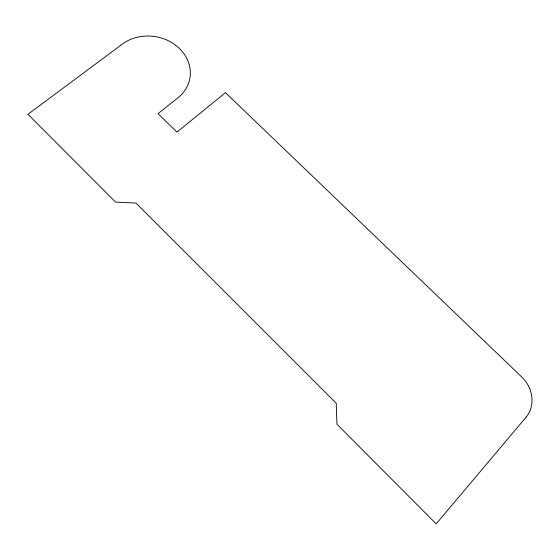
<?xml version="1.0" encoding="UTF-8"?>
<svg xmlns="http://www.w3.org/2000/svg" width="560" height="560" viewBox="0 0 560 560"><rect width="100%" height="100%" fill="white"/><g stroke="black" fill="none" stroke-linecap="round" stroke-linejoin="round"><path stroke-width="0.84" d="M526.106 417.186L436.198 523.852L336.966 424.277L336.231 403.249L135.94 203.07L115.542 202.104L28 114.268L122.395 44.058A40.803 35.154 9.1 0 1 179.41 48.461A40.803 35.154 9.1 0 1 177.884 97.874L158.032 113.645L176.932 132.104L225.47 92.666L521.885 377.104A29.505 26.033 55.7 0 1 526.106 417.186"/></g></svg>
